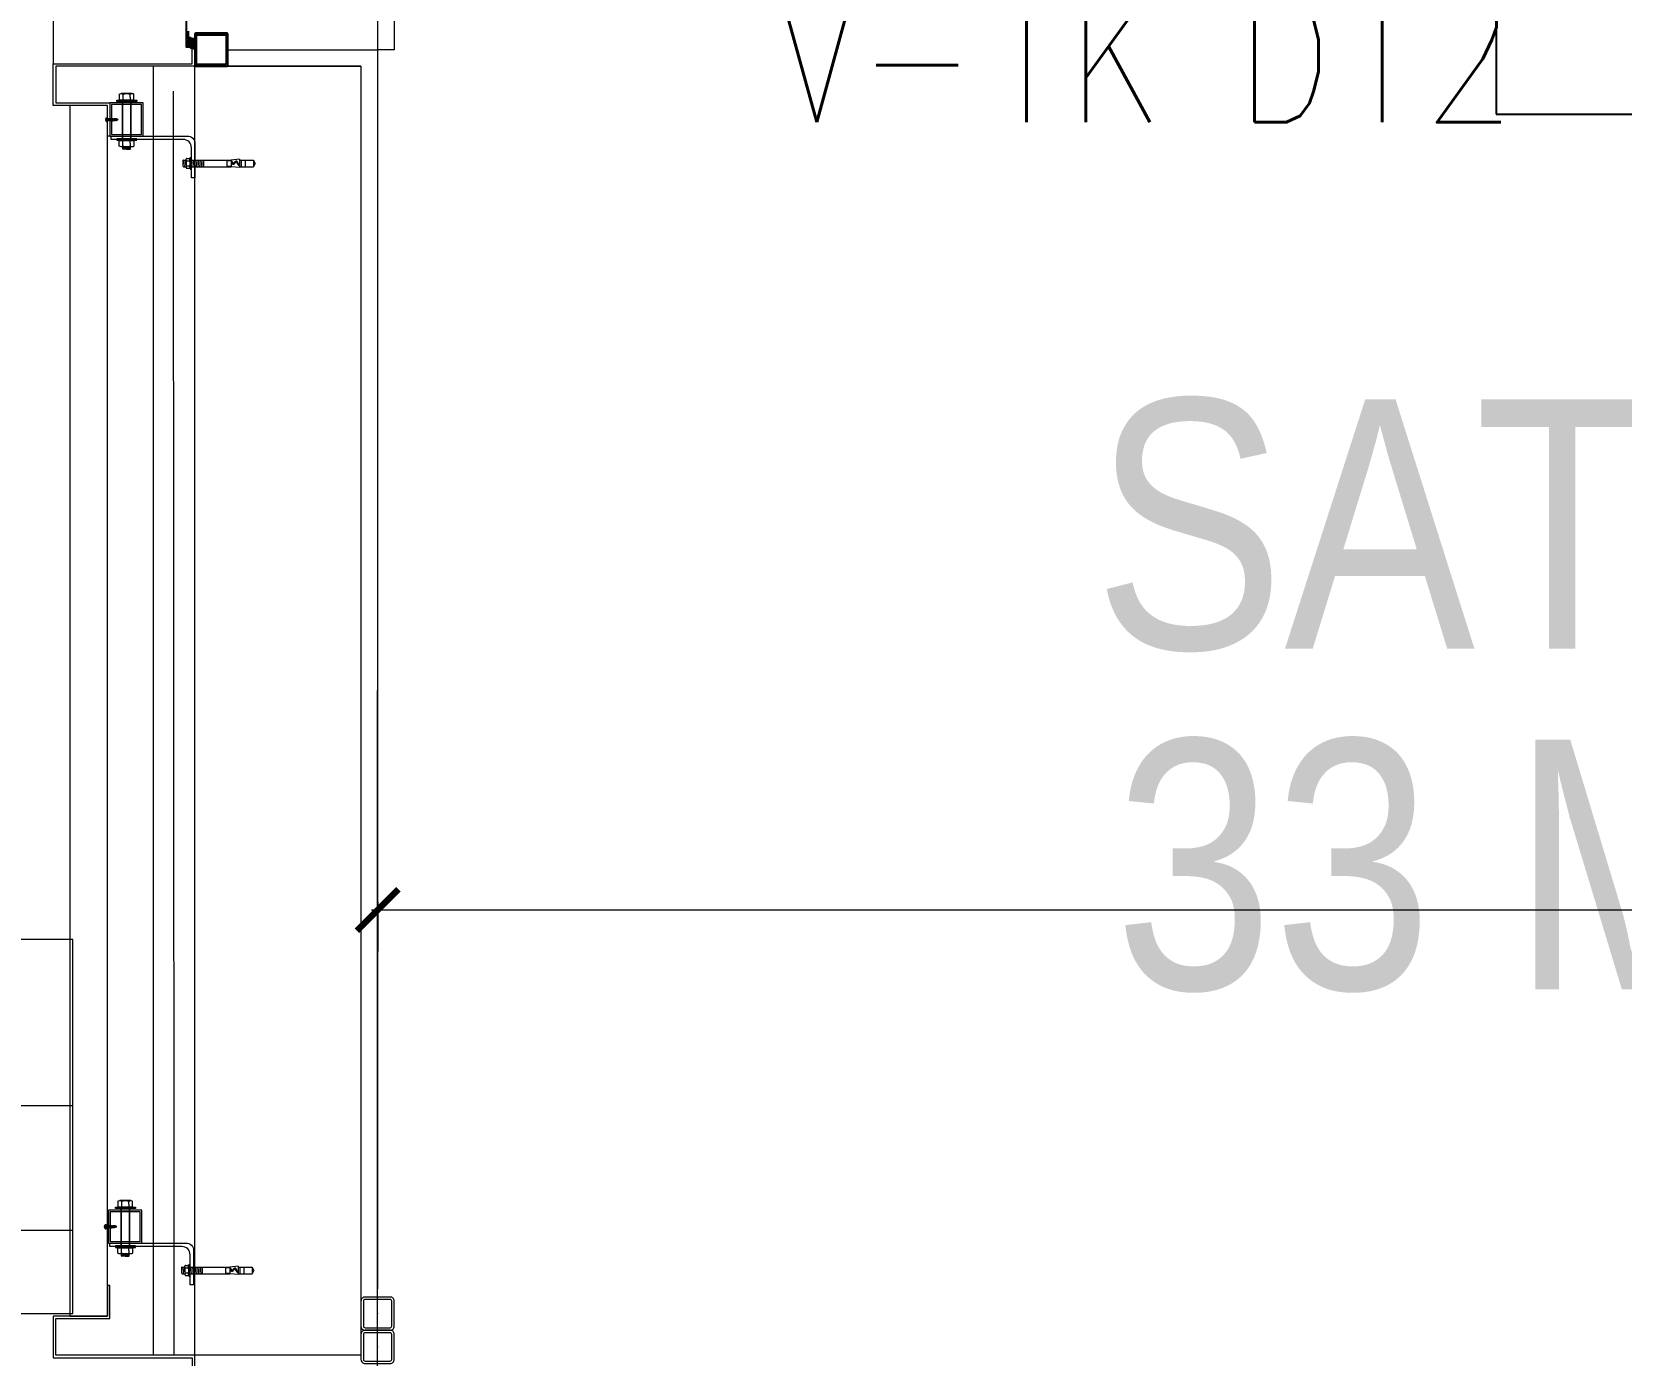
# Model space of a CAD drawing. Extents: x -1073 to 35213, y -1180 to 6950.
# Drawn here: x 16781.2 to 16972.4, y 1322.5 to 1481.6 of the extents above; entities that cross this region are included whole.
import ezdxf

# ---------------------------------------------------------------- set-up
doc = ezdxf.new("R2010")
doc.units = 0
doc.header["$LTSCALE"] = 25
doc.linetypes.add('HIDDEN', pattern=[0.375, 0.25, -0.125])
doc.layers.get('0').update_dxf_attribs({"color": 9, "lineweight": 9})
doc.layers.get('Defpoints').update_dxf_attribs({"color": 9, "lineweight": 9})
for name, color, linetype, lineweight in [('00', 9, 'Continuous', 9), ('05', 9, 'Continuous', 9), ('06B', 9, 'Continuous', 9), ('06D', 9, 'Continuous', 9), ('10', 9, 'Continuous', 9), ('10A', 9, 'Continuous', 9), ('14', 9, 'Continuous', 9), ('33', 9, 'BATTING', 9), ('E-YAZI', 7, 'Continuous', 30)]:
    doc.layers.add(name, color=color, linetype=linetype, lineweight=lineweight)
doc.styles.add('E-YAZI', font='txttw.shx')
doc.styles.add('MuuM_TEXT-STANDART', font='ARIALN.TTF')
doc.linetypes.add('BATTING', pattern='A,0.0001,-0.1,[134,ltypeshp.shx,S=0.1,R=0,X=-0.1,Y=0],-0.2,[134,ltypeshp.shx,S=0.1,R=180,X=0.1,Y=0],-0.1', length=0.4001)
doc.dimstyles.new('MuuM_DIM50', dxfattribs={"dimscale": 5, "dimtxt": 2, "dimasz": 1, "dimexe": 1, "dimexo": 1, "dimgap": 1, "dimtad": 1, "dimdec": 1, "dimrnd": 0.5, "dimdsep": 46, "dimtxsty": 'MuuM_TEXT-STANDART', "dimblk": 'ARCHTICK', "dimcen": 0, "dimdle": 0.15, "dimclrd": 256, "dimclre": 256, "dimclrt": 256, "dimadec": 0, "dimazin": 0, "dimtfac": 5, "dimtdec": 1, "dimtix": 1, "dimtmove": 2, "dimatfit": 3, "dimldrblk": 'DOT', "dimfxl": 3, "dimfxlon": 1, "dimtolj": 1, "dimlwd": -1, "dimlwe": -1, "dimarcsym": 0})

# ---------------------------------------------------------------- blocks, each defined once
blk = doc.blocks.new('Prf-40x40')
for points in [[(1.5, -2), (-1.5, -2, -0.414214), (-2, -1.5), (-2, 1.5, -0.414214), (-1.5, 2), (1.5, 2, -0.414214), (2, 1.5), (2, -1.5, -0.414214)], [(1.5, -1.7), (-1.5, -1.7, -0.414214), (-1.7, -1.5), (-1.7, 1.5, -0.414214), (-1.5, 1.7), (1.5, 1.7, -0.414214), (1.7, 1.5), (1.7, -1.5, -0.414214)]]:
    blk.add_lwpolyline(points, format="xyb", close=True)
blk.add_point((0, 0))
blk = doc.blocks.new('ciftkanatdograma_pr2')
at = {"layer": '06D'}
for points in [[(-0.3, 17), (-149.7, 17)], [(-2, -22), (-2, -24), (-148, -24), (-148, -22)]]:
    blk.add_lwpolyline(points, dxfattribs=at)
at = {"layer": '10', "lineweight": 25, "ltscale": 0.5}
for points in [[(-150, -3.8, 0.414214), (-149.8, -4), (-146.2, -4, 0.414214), (-146, -3.8), (-146, -0.2, 0.414214), (-146.2, 0), (-149.8, 0, 0.414214), (-150, -0.2)], [(-147.28, 0.61, 0.359904), (-147.3, 0.58), (-147.3, 0.4, 0.414214), (-147.27, 0.37), (-147.07, 0.37, 0.414214), (-147.04, 0.4), (-147.04, 0.58, 0.359904), (-147.07, 0.61, 0.094739)]]:
    blk.add_lwpolyline(points, format="xyb", close=True, dxfattribs=at)
for points in [[(-147.79, 0.49, -0.220745), (-148.1, -0.11, 0.651907), (-148.04, -0.18, 0.176952), (-147.75, 0.14, -0.281357), (-147.61, 0.23), (-147.53, 0.23), (-147.51, 0.23), (-147.51, 0.23), (-147.5, 0.22), (-147.49, 0.22), (-147.48, 0.22), (-147.48, 0.21), (-147.47, 0.21), (-147.47, 0.2), (-147.47, 0.19), (-147.46, 0.18), (-147.46, 0.1), (-147.46, 0.1), (-147.46, 0.09), (-147.46, 0.09), (-147.46, 0.09), (-147.46, 0.09), (-147.45, 0.08), (-147.45, 0.08), (-147.45, 0.08), (-147.44, 0.08), (-147.36, 0.08), (-147.36, 0.08), (-147.36, 0.08), (-147.35, 0.08), (-147.35, 0.08), (-147.35, 0.09), (-147.35, 0.09), (-147.35, 0.09), (-147.34, 0.09), (-147.34, 0.1), (-147.34, 0.18), (-147.34, 0.18), (-147.34, 0.19), (-147.34, 0.2), (-147.33, 0.21), (-147.33, 0.21), (-147.32, 0.22), (-147.32, 0.22), (-147.31, 0.22), (-147.29, 0.23), (-147.29, 0.23), (-147.28, 0.22), (-147.27, 0.22), (-147.26, 0.22), (-147.26, 0.21), (-147.25, 0.21), (-147.25, 0.2), (-147.25, 0.19), (-147.24, 0.18), (-147.24, 0.1), (-147.24, 0.1), (-147.24, 0.09), (-147.24, 0.09), (-147.24, 0.09), (-147.24, 0.09), (-147.23, 0.08), (-147.23, 0.08), (-147.23, 0.08), (-147.22, 0.08), (-147.14, 0.08), (-147.14, 0.08), (-147.14, 0.08), (-147.13, 0.08), (-147.13, 0.08), (-147.13, 0.09), (-147.13, 0.09), (-147.13, 0.09), (-147.12, 0.09), (-147.12, 0.1), (-147.12, 0.18), (-147.12, 0.18), (-147.12, 0.19), (-147.12, 0.2), (-147.11, 0.21), (-147.11, 0.21), (-147.1, 0.22), (-147.1, 0.22), (-147.09, 0.22), (-147.07, 0.23), (-147.07, 0.23), (-147.06, 0.22), (-147.05, 0.22), (-147.04, 0.22), (-147.04, 0.21), (-147.03, 0.21), (-147.03, 0.2), (-147.03, 0.19), (-147.02, 0.18), (-147.02, 0.1), (-147.02, 0.1), (-147.02, 0.09), (-147.02, 0.09), (-147.02, 0.09), (-147.02, 0.09), (-147.01, 0.08), (-147.01, 0.08), (-147.01, 0.08), (-147, 0.08), (-146.92, 0.08), (-146.92, 0.08), (-146.92, 0.08), (-146.91, 0.08), (-146.91, 0.08), (-146.91, 0.09), (-146.91, 0.09), (-146.91, 0.09), (-146.9, 0.09), (-146.9, 0.1), (-146.9, 0.18), (-146.9, 0.18), (-146.9, 0.19), (-146.9, 0.2), (-146.89, 0.21), (-146.89, 0.21), (-146.88, 0.22), (-146.88, 0.22), (-146.87, 0.22), (-146.85, 0.23), (-146.85, 0.23), (-146.84, 0.22), (-146.83, 0.22), (-146.82, 0.22), (-146.82, 0.21), (-146.81, 0.21), (-146.81, 0.2), (-146.81, 0.19), (-146.8, 0.18), (-146.8, 0.1), (-146.8, 0.1), (-146.8, 0.09), (-146.8, 0.09), (-146.8, 0.09), (-146.8, 0.09), (-146.79, 0.08), (-146.79, 0.08), (-146.79, 0.08), (-146.78, 0.08), (-146.7, 0.08), (-146.7, 0.08), (-146.7, 0.08), (-146.69, 0.08), (-146.69, 0.08), (-146.69, 0.09), (-146.69, 0.09), (-146.69, 0.09), (-146.68, 0.09), (-146.68, 0.1), (-146.68, 0.44, 0.414214), (-146.71, 0.47), (-146.94, 0.47, -0.414214), (-146.97, 0.5), (-146.97, 0.56, -0.291535), (-146.96, 0.58), (-146.91, 0.6, 0.613042), (-146.91, 0.66), (-147.03, 0.73, 0.127095), (-147.09, 0.74), (-147.29, 0.74, 0.127095), (-147.36, 0.73), (-147.47, 0.67, 0.585233), (-147.47, 0.6), (-147.42, 0.58, -0.167811), (-147.41, 0.56), (-147.41, 0.5, -0.414214), (-147.44, 0.47), (-147.74, 0.47), (-147.74, 0.53, 0.394677), (-147.79, 0.49)], [(-145.77, 0.79), (-146.1, 0.79), (-146.1, 0.78), (-146.25, 0.78), (-146.25, 0.79), (-146.52, 0.79), (-146.52, 0.78), (-146.65, 0.78), (-146.65, 0.61, 0.414214), (-146.62, 0.58), (-146.52, 0.58), (-146.52, 0.53, -0.414214), (-146.57, 0.48), (-146.88, 0.48, -0.414214), (-146.95, 0.55), (-146.95, 0.57, -0.414214), (-146.94, 0.58), (-146.84, 0.58, 0.414214), (-146.79, 0.63), (-146.79, 0.75, 0.414214), (-146.84, 0.8), (-147.51, 0.8, 0.414214), (-147.56, 0.75), (-147.56, 0.63, 0.414214), (-147.51, 0.58), (-147.41, 0.58, -0.414214), (-147.4, 0.57), (-147.4, 0.55, -0.414214), (-147.47, 0.48), (-147.69, 0.48, -0.414214), (-147.7, 0.49), (-147.7, 0.97, -0.414214), (-147.69, 0.98), (-139.71, 0.98, -0.414214)]]:
    blk.add_lwpolyline(points, format="xyb", dxfattribs=at)
blk.add_lwpolyline([(-149.8, -3.8), (-149.8, -0.2), (-146.2, -0.2), (-146.2, -3.8)], close=True, dxfattribs=at)
blk = doc.blocks.new('cxvxv')
for p, q in [((-21988.4, 8560.98, 0), (-21988.4, 8560.32, 0)), ((-21988.4, 8560.32, 0), (-21986.64, 8560.32, 0)), ((-21986.86, 8561.07, 0), (-21988.18, 8561.07, 0)), ((-21988.02, 8561.25, 0), (-21987.03, 8561.3, 0)), ((-21988.02, 8561.25, 0), (-21988, 8561.26, 0)), ((-21988, 8561.23, 0), (-21988.02, 8561.25, 0)), ((-21988.02, 8561.13, 0), (-21987.03, 8561.19, 0)), ((-21988.02, 8561.13, 0), (-21988, 8561.14, 0)), ((-21988, 8561.11, 0), (-21988.02, 8561.13, 0)), ((-21988.02, 8560.32, 0), (-21987.02, 8560.32, 0)), ((-21988.02, 8560.28, 0), (-21988.02, 8560.32, 0)), ((-21988.02, 8560.11, 0), (-21988.02, 8555.61, 0)), ((-21988, 8561.3, 0), (-21987.94, 8561.35, 0)), ((-21988, 8561.26, 0), (-21988, 8561.3, 0)), ((-21988, 8561.14, 0), (-21988, 8561.23, 0)), ((-21988, 8561.07, 0), (-21988, 8561.11, 0)), ((-21987.96, 8560.98, 0), (-21987.96, 8560.32, 0)), ((-21987.54, 8561.35, 0), (-21987.94, 8561.35, 0)), ((-21987.7, 8561.05, 0), (-21987.7, 8561.08, 0)), ((-21987.7, 8561.07, 0), (-21987.7, 8561.07, 0)), ((-21987.54, 8561.35, 0), (-21987.1, 8561.35, 0)), ((-21987.03, 8561.3, 0), (-21987.1, 8561.35, 0)), ((-21987.08, 8560.64, 0), (-21987.08, 8560.98, 0)), ((-21987.08, 8560.64, 0), (-21987.08, 8560.32, 0)), ((-21987.06, 8560.32, 0), (-21987.06, 8560.28, 0)), ((-21987.06, 8555.61, 0), (-21987.06, 8560.11, 0)), ((-21987.05, 8561.32, 0), (-21987.03, 8561.3, 0)), ((-21987.03, 8561.3, 0), (-21987.05, 8561.28, 0)), ((-21987.03, 8561.3, 0), (-21987.05, 8561.29, 0)), ((-21987.05, 8561.28, 0), (-21987.05, 8561.2, 0)), ((-21987.05, 8561.2, 0), (-21987.03, 8561.19, 0)), ((-21987.03, 8561.19, 0), (-21987.05, 8561.17, 0)), ((-21987.05, 8561.17, 0), (-21987.05, 8561.08, 0)), ((-21987.05, 8561.08, 0), (-21987.03, 8561.07, 0)), ((-21987.02, 8560.32, 0), (-21987.02, 8560.28, 0)), ((-21987.02, 8555.61, 0), (-21987.02, 8560.11, 0)), ((-21986.64, 8560.32, 0), (-21986.64, 8560.98, 0)), ((-21988.4, 8555.4, 0), (-21986.64, 8555.4, 0)), ((-21988.4, 8554.74, 0), (-21988.4, 8555.4, 0)), ((-21986.86, 8554.65, 0), (-21988.17, 8554.65, 0)), ((-21988.02, 8555.44, 0), (-21988.02, 8555.4, 0)), ((-21988.02, 8555.4, 0), (-21987.02, 8555.4, 0)), ((-21987.96, 8554.74, 0), (-21987.96, 8555.4, 0)), ((-21987.08, 8555.08, 0), (-21987.08, 8555.4, 0)), ((-21987.08, 8555.08, 0), (-21987.08, 8554.74, 0)), ((-21987.06, 8555.4, 0), (-21987.06, 8555.44, 0)), ((-21987.02, 8555.4, 0), (-21987.02, 8555.44, 0)), ((-21986.64, 8555.4, 0), (-21986.64, 8554.74, 0))]:
    blk.add_line(p, q)
at = {"elevation": 0}
for points in [[(-21986.3, 8560.11), (-21988.7, 8560.11), (-21988.7, 8560.28), (-21986.3, 8560.28)], [(-21986.3, 8555.61), (-21988.7, 8555.61), (-21988.7, 8555.44), (-21986.3, 8555.44)]]:
    blk.add_lwpolyline(points, close=True, dxfattribs=at)
for points in [[(-21987.98, 8560.28), (-21987.98, 8560.32)], [(-21987.98, 8560.11), (-21987.98, 8555.61)], [(-21987.98, 8555.44), (-21987.98, 8555.4)]]:
    blk.add_lwpolyline(points, dxfattribs=at)
for centre, radius, start, end in [((-21988.18, 8560.75, 0), 0.315, 45.8497, 134.1503), ((-21987.52, 8559.95, 0), 1.12, 66.8701, 113.1299), ((-21987.52, 8559.95, 0), 1.12, 66.8701, 113.1299), ((-21986.86, 8560.76, 0), 0.313, 45.449, 134.551), ((-21988.18, 8554.97, 0), 0.315, 225.8497, 314.1503), ((-21987.52, 8555.77, 0), 1.12, 246.8701, 293.1299), ((-21987.52, 8555.77, 0), 1.12, 246.8701, 293.1299), ((-21986.86, 8554.96, 0), 0.313, 225.449, 314.551)]:
    blk.add_arc(centre, radius, start, end)
blk = doc.blocks.new('VIDA')
for p, q in [((-18072, 6523.9), (-18071.9, 6524)), ((-18071.9, 6523.8), (-18072, 6523.9)), ((-18071.9, 6524), (-18070.1, 6524.7)), ((-18069.6, 6522.9), (-18071.9, 6523.8)), ((-18069.7, 6524.9), (-18070.6, 6523.2)), ((-18070.6, 6523.2), (-18070.1, 6524.7)), ((-18070.1, 6524.7), (-18069.9, 6525.1)), ((-18069.9, 6525.1), (-18070.1, 6524.1)), ((-18070.1, 6524.1), (-18070, 6524.3)), ((-18070, 6524.3), (-18069.8, 6525.1)), ((-18069.9, 6525.1), (-18069.8, 6525.1)), ((-18069.8, 6525.1), (-18069.7, 6524.9)), ((-18069.7, 6524.9), (-18069.3, 6525)), ((-18069.6, 6522.8), (-18069.1, 6525)), ((-18069.6, 6522.8), (-18069.6, 6522.9)), ((-18069.4, 6522.4), (-18069.6, 6522.8)), ((-18068.9, 6525.3), (-18069.4, 6522.4)), ((-18069.3, 6522.4), (-18069.4, 6522.4)), ((-18069.3, 6522.4), (-18068.9, 6525.3)), ((-18069.3, 6525), (-18069.1, 6525)), ((-18069.1, 6522.8), (-18069.3, 6522.4)), ((-18069.1, 6525), (-18068.9, 6525.3)), ((-18068.7, 6522.8), (-18069.1, 6522.8)), ((-18068.9, 6525.3), (-18068.9, 6525.3)), ((-18068.9, 6525.3), (-18068.7, 6525)), ((-18068.7, 6522.8), (-18068.2, 6525)), ((-18068.7, 6525), (-18068.2, 6525)), ((-18068.5, 6522.4), (-18068.7, 6522.8)), ((-18068, 6525.3), (-18068.5, 6522.4)), ((-18068.4, 6522.4), (-18068.5, 6522.4)), ((-18068.4, 6522.4), (-18067.9, 6525.3)), ((-18068.2, 6522.8), (-18068.4, 6522.4)), ((-18068.2, 6522.8), (-18068.4, 6522.4)), ((-18068.2, 6525), (-18068, 6525.3)), ((-18067.7, 6525), (-18068.2, 6522.8)), ((-18067.7, 6522.8), (-18068.2, 6522.8)), ((-18067.9, 6525.3), (-18068, 6525.3)), ((-18067.9, 6525.3), (-18067.7, 6525)), ((-18067.7, 6522.8), (-18067.2, 6525)), ((-18067.7, 6525), (-18067.2, 6525)), ((-18067.5, 6522.4), (-18067.7, 6522.8)), ((-18067, 6525.3), (-18067.5, 6522.4)), ((-18067.4, 6522.4), (-18067.5, 6522.4)), ((-18067.4, 6522.4), (-18066.9, 6525.3)), ((-18067.2, 6522.8), (-18067.4, 6522.4)), ((-18067.2, 6522.8), (-18067.4, 6522.4)), ((-18067.2, 6525), (-18067, 6525.3)), ((-18066.7, 6525), (-18067.2, 6522.8)), ((-18066.7, 6522.8), (-18067.2, 6522.8)), ((-18066.9, 6525.3), (-18067, 6525.3)), ((-18066.9, 6525.3), (-18066.7, 6525)), ((-18066.3, 6525), (-18066.7, 6525)), ((-18066.7, 6522.8), (-18066.3, 6525)), ((-18066.5, 6522.4), (-18066.7, 6522.8)), ((-18066.1, 6525.3), (-18066.5, 6522.4)), ((-18066.5, 6522.4), (-18066, 6525.3)), ((-18066.3, 6522.8), (-18066.5, 6522.4)), ((-18066.3, 6522.8), (-18066.5, 6522.4)), ((-18066.5, 6522.4), (-18066.5, 6522.4)), ((-18066.3, 6525), (-18066.1, 6525.3)), ((-18065.8, 6525), (-18066.3, 6522.8)), ((-18066.3, 6522.8), (-18065.8, 6522.8)), ((-18066, 6525.3), (-18066.1, 6525.3)), ((-18066, 6525.3), (-18065.8, 6525)), ((-18065.8, 6522.8), (-18065.3, 6525)), ((-18065.8, 6525), (-18065.3, 6525)), ((-18065.6, 6522.4), (-18065.8, 6522.8)), ((-18065.1, 6525.3), (-18065.6, 6522.4)), ((-18065.5, 6522.4), (-18065.6, 6522.4)), ((-18065.5, 6522.4), (-18065, 6525.3)), ((-18065.3, 6522.8), (-18065.5, 6522.4)), ((-18065.3, 6522.8), (-18065.5, 6522.4)), ((-18065.3, 6525), (-18065.1, 6525.3)), ((-18064.8, 6525), (-18065.3, 6522.8)), ((-18064.8, 6522.8), (-18065.3, 6522.8)), ((-18065.1, 6525.3), (-18065, 6525.3)), ((-18065, 6525.3), (-18064.8, 6525)), ((-18064.8, 6525), (-18064.3, 6525)), ((-18064.8, 6522.8), (-18064.3, 6525)), ((-18064.6, 6522.4), (-18064.8, 6522.8)), ((-18064.1, 6525.3), (-18064.6, 6522.4)), ((-18064.5, 6522.4), (-18064.6, 6522.4)), ((-18064.5, 6522.4), (-18064, 6525.3)), ((-18064.3, 6522.8), (-18064.5, 6522.4)), ((-18064.3, 6522.8), (-18064.5, 6522.4)), ((-18064.3, 6525), (-18064.1, 6525.3)), ((-18063.8, 6525), (-18064.3, 6522.8)), ((-18063.8, 6522.8), (-18064.3, 6522.8)), ((-18064, 6525.3), (-18064.1, 6525.3)), ((-18064, 6525.3), (-18063.8, 6525)), ((-18063.8, 6522.8), (-18062, 6525)), ((-18062, 6525), (-18063.8, 6525)), ((-18063.6, 6522.4), (-18063.8, 6522.8)), ((-18063.6, 6522.4), (-18061.7, 6525.3)), ((-18061.8, 6525.3), (-18063.6, 6522.4)), ((-18062, 6522.8), (-18063.6, 6522.4)), ((-18062, 6522.8), (-18063.6, 6522.4)), ((-18063.6, 6522.4), (-18063.6, 6522.4)), ((-18061.5, 6525), (-18063.4, 6522.8)), ((-18063.4, 6522.8), (-18061.5, 6522.8)), ((-18061.7, 6525.3), (-18063.2, 6525.3)), ((-18062.7, 6522.4), (-18061.5, 6522.8)), ((-18062.6, 6522.4), (-18062.1, 6525.3)), ((-18062.4, 6522.8), (-18062.6, 6522.4)), ((-18062.4, 6522.8), (-18062.6, 6522.4)), ((-18062.6, 6522.4), (-18061.3, 6522.4)), ((-18062.4, 6525), (-18062.2, 6525.3)), ((-18061.5, 6525), (-18062.4, 6525)), ((-18061.5, 6522.8), (-18062.4, 6525)), ((-18061.9, 6525), (-18062.4, 6522.8)), ((-18061.9, 6522.8), (-18062.4, 6522.8)), ((-18062.2, 6525.3), (-18062.1, 6525.3)), ((-18062.2, 6525.3), (-18061.3, 6522.4)), ((-18062.1, 6525.3), (-18061.9, 6525)), ((-18062, 6525), (-18061.8, 6525.3)), ((-18061.9, 6525), (-18061.4, 6525)), ((-18061.9, 6522.8), (-18061.4, 6525)), ((-18061.7, 6522.4), (-18061.9, 6522.8)), ((-18061.2, 6525.3), (-18061.7, 6522.4)), ((-18061.7, 6525.3), (-18061.5, 6525)), ((-18061.6, 6522.4), (-18061.7, 6522.4)), ((-18061.6, 6522.4), (-18061.2, 6525.3)), ((-18061.4, 6522.8), (-18061.6, 6522.4)), ((-18061.4, 6522.8), (-18061.6, 6522.4)), ((-18061.4, 6525), (-18061.2, 6525.3)), ((-18061, 6525), (-18061.4, 6522.8)), ((-18060.9, 6522.8), (-18061.4, 6522.8)), ((-18061.2, 6525.3), (-18061, 6525)), ((-18061.2, 6525.3), (-18061.2, 6525.3)), ((-18061, 6525), (-18060.5, 6525)), ((-18060.9, 6522.8), (-18060.5, 6525)), ((-18060.7, 6522.4), (-18060.9, 6522.8)), ((-18060.7, 6522.4), (-18060.2, 6525.3)), ((-18060.3, 6525.3), (-18060.7, 6522.4)), ((-18060.5, 6522.8), (-18060.7, 6522.4)), ((-18060.5, 6522.8), (-18060.7, 6522.4)), ((-18060.7, 6522.4), (-18060.7, 6522.4)), ((-18060.5, 6525), (-18060.3, 6525.3)), ((-18060, 6525), (-18060.5, 6522.8)), ((-18060.5, 6522.8), (-18060, 6522.8)), ((-18060.3, 6525.3), (-18060.2, 6525.3)), ((-18060.2, 6525.3), (-18060, 6525)), ((-18060, 6525), (-18059.5, 6525)), ((-18060, 6522.8), (-18059.5, 6525)), ((-18059.8, 6522.4), (-18060, 6522.8)), ((-18059.3, 6525.3), (-18059.8, 6522.4)), ((-18059.7, 6522.4), (-18059.8, 6522.4)), ((-18059.7, 6522.4), (-18059.2, 6525.3)), ((-18059.5, 6522.8), (-18059.7, 6522.4)), ((-18059.5, 6522.8), (-18059.7, 6522.4)), ((-18059.5, 6525), (-18059.3, 6525.3)), ((-18059.2, 6524), (-18059.5, 6522.8)), ((-18059.5, 6522.8), (-18059.2, 6522.8)), ((-18059.3, 6525.3), (-18059.2, 6525.3)), ((-18058.1, 6526.6), (-18059.2, 6526.6)), ((-18059.2, 6521.2), (-18059.2, 6526.6)), ((-18058.1, 6521.2), (-18059.2, 6521.2))]:
    blk.add_line(p, q)
for points in [[(-18068.7, 6525), (-18069.1, 6522.8)], [(-18057.2, 6524.3), (-18057.5, 6524), (-18057.5, 6523.8), (-18057.2, 6523.5)]]:
    blk.add_lwpolyline(points)
for centre, start, end in [((-18062.4, 6523.6), 7.5095, 35.2427), ((-18062.4, 6524.2), 324.7573, 352.4905)]:
    blk.add_arc(centre, 5.21, start, end)
blk = doc.blocks.new('çelik dübel')
at = {"ltscale": 7}
for p, q in [((-87.2, -2), (-85, 2)), ((-85, -6), (-85, 2)), ((-68, 2), (-85, 2)), ((-75, -6), (-75, 2)), ((-70, -6), (-70, 2)), ((-68, 3), (-58, 2)), ((-68, -7), (-68, 3)), ((-58, -6), (-58, 2)), ((-8.5, 2), (-58, 2)), ((-53, 1.5), (-58, 1.5)), ((-53, -6), (-53, 2)), ((-25, -6), (-25, 2)), ((-25, -6), (-23.9, 2)), ((-23, -6), (-21.9, 2)), ((-21, -6), (-19.9, 2)), ((-19, -6), (-17.9, 2)), ((-17, -6), (-15.9, 2)), ((-85, -6), (-87.2, -2)), ((-68, -6), (-85, -6)), ((-68, -7), (-58, -6)), ((-53, -5.5), (-58, -5.5)), ((-8.5, -6), (-58, -6))]:
    blk.add_line(p, q, dxfattribs=at)
for p, q in [((-15, -6), (-13.9, 2)), ((-13, -6), (-11.9, 2)), ((-11, -6), (-10, 1.1)), ((-10, -9), (-10, 5)), ((-9, 5), (-10, 5)), ((-10, 3), (-10, 5)), ((-9, -9), (-9, 5)), ((-8.5, 2), (-8.5, 3)), ((-8.5, -4), (-8.5, 0)), ((-5, 4), (-7.5, 4)), ((-5, 1), (-7.5, 1)), ((-4, 2), (-4, 3)), ((-1, 2), (-4, 2)), ((-4, -4), (-4, 0)), ((-3, -6), (-1.9, 2)), ((-1, -6), (0, 1.1)), ((0, -5), (0, 1)), ((-10, -7), (-10, -9.1)), ((-9, -9), (-10, -9)), ((-8.5, -6), (-8.5, -7)), ((-5, -5), (-7.5, -5)), ((-5, -8), (-7.5, -8)), ((-4, -6), (-4, -7)), ((-1, -6), (-4, -6))]:
    blk.add_line(p, q)
for points in [[(-68, 0.6), (-67.4, 0.4), (-67, 0.1), (-66.6, -0.3), (-66.2, -0.8), (-65.9, -1.3), (-65.7, -1.9), (-65.4, -2.3), (-65.2, -2.8), (-65, -3.1), (-64.8, -3.3), (-64.6, -3.5), (-64.4, -3.6), (-64.2, -3.5), (-63.9, -3.5), (-63.7, -3.3), (-63.5, -3.1), (-63.2, -2.9), (-62.9, -2.6), (-62.7, -2.3), (-62.4, -2), (-62.1, -1.7), (-61.9, -1.4), (-61.6, -1.1), (-61.4, -0.9), (-61.2, -0.7), (-61, -0.6), (-60.8, -0.5), (-60.6, -0.5), (-60.4, -0.5), (-60.3, -0.7), (-60.1, -0.9), (-59.9, -1.1), (-59.8, -1.5), (-59.6, -1.9), (-59.4, -2.3), (-59.2, -2.7), (-58.9, -3), (-58.7, -3.3), (-58.4, -3.5), (-58, -3.5)], [(-68, -0.5), (-68, -0.5), (-67.9, -0.5), (-67.9, -0.5), (-67.8, -0.5), (-67.8, -0.6), (-67.7, -0.6), (-67.7, -0.6), (-67.6, -0.7), (-67.6, -0.7), (-67.6, -0.8), (-67.5, -0.8), (-67.5, -0.8), (-67.5, -0.9), (-67.4, -0.9), (-67.4, -0.9), (-67.3, -1), (-67.3, -1), (-67.3, -1.1), (-67.2, -1.1), (-67.2, -1.2), (-67.2, -1.2), (-67.1, -1.3), (-67.1, -1.3), (-67.1, -1.4), (-67, -1.4), (-67, -1.5), (-67, -1.5), (-66.9, -1.6), (-66.9, -1.6), (-66.9, -1.7), (-66.9, -1.7), (-66.8, -1.8), (-66.8, -1.9), (-66.8, -1.9), (-66.7, -2), (-66.7, -2), (-66.7, -2.1), (-66.6, -2.2), (-66.6, -2.2), (-66.6, -2.3), (-66.6, -2.3), (-66.5, -2.4), (-66.5, -2.5), (-66.5, -2.5), (-66.4, -2.6), (-66.4, -2.7), (-66.4, -2.7), (-66.3, -2.8), (-66.3, -2.8), (-66.3, -2.9), (-66.3, -3), (-66.2, -3), (-66.2, -3.1), (-66.2, -3.1), (-66.1, -3.2), (-66.1, -3.2), (-66.1, -3.3), (-66, -3.4), (-66, -3.4), (-66, -3.5), (-65.9, -3.5), (-65.9, -3.6), (-65.9, -3.6), (-65.8, -3.7), (-65.8, -3.7), (-65.7, -3.8), (-65.7, -3.8), (-65.7, -3.9), (-65.6, -3.9), (-65.6, -4), (-65.5, -4), (-65.5, -4.1), (-65.4, -4.1), (-65.4, -4.1), (-65.3, -4.2), (-65.3, -4.2), (-65.2, -4.3), (-65.2, -4.3), (-65.1, -4.3), (-65, -4.4), (-65, -4.4), (-64.9, -4.4), (-64.9, -4.4), (-64.8, -4.5), (-64.7, -4.5), (-64.7, -4.5), (-64.6, -4.5), (-64.5, -4.5), (-64.5, -4.5), (-64.4, -4.5), (-64.3, -4.5), (-64.3, -4.5), (-64.2, -4.5), (-64.1, -4.5), (-64.1, -4.5), (-64, -4.5), (-64, -4.5), (-63.9, -4.5), (-63.8, -4.5), (-63.8, -4.5), (-63.7, -4.4), (-63.7, -4.4), (-63.6, -4.4), (-63.6, -4.4), (-63.5, -4.4), (-63.4, -4.3), (-63.4, -4.3), (-63.3, -4.3), (-63.3, -4.3), (-63.3, -4.2), (-63.2, -4.2), (-63.2, -4.2), (-63.1, -4.1), (-63.1, -4.1), (-63, -4.1), (-63, -4), (-62.9, -4), (-62.9, -4), (-62.9, -3.9), (-62.8, -3.9), (-62.8, -3.9), (-62.7, -3.8), (-62.7, -3.8), (-62.7, -3.8), (-62.6, -3.7), (-62.6, -3.7), (-62.5, -3.6), (-62.5, -3.6), (-62.5, -3.6), (-62.4, -3.5), (-62.4, -3.5), (-62.4, -3.5), (-62.3, -3.4), (-62.3, -3.4), (-62.2, -3.3), (-62.2, -3.3), (-62.2, -3.3), (-62.1, -3.2), (-62.1, -3.2), (-62.1, -3.1), (-62, -3.1), (-62, -3.1), (-62, -3), (-61.9, -3), (-61.9, -2.9), (-61.9, -2.9), (-61.8, -2.9), (-61.8, -2.8), (-61.7, -2.8), (-61.7, -2.7), (-61.7, -2.7), (-61.6, -2.6), (-61.6, -2.6), (-61.6, -2.6), (-61.5, -2.5), (-61.5, -2.5), (-61.5, -2.5), (-61.4, -2.4), (-61.4, -2.4), (-61.4, -2.3), (-61.3, -2.3), (-61.3, -2.3), (-61.3, -2.2), (-61.3, -2.2), (-61.2, -2.2), (-61.2, -2.1), (-61.2, -2.1), (-61.1, -2), (-61.1, -2), (-61.1, -2), (-61, -1.9), (-61, -1.9), (-61, -1.9), (-61, -1.9), (-60.9, -1.8), (-60.9, -1.8), (-60.9, -1.8), (-60.9, -1.8), (-60.9, -1.8), (-60.9, -1.7), (-60.8, -1.7), (-60.8, -1.7), (-60.8, -1.7), (-60.8, -1.7), (-60.8, -1.7), (-60.8, -1.8), (-60.7, -1.8), (-60.7, -1.8), (-60.7, -1.8), (-60.7, -1.9), (-60.7, -1.9), (-60.7, -1.9), (-60.6, -2), (-60.6, -2), (-60.6, -2.1), (-60.6, -2.1), (-60.6, -2.1), (-60.5, -2.2), (-60.5, -2.2), (-60.5, -2.3), (-60.5, -2.3), (-60.4, -2.4), (-60.4, -2.5), (-60.4, -2.5), (-60.4, -2.6), (-60.3, -2.6), (-60.3, -2.7), (-60.3, -2.7), (-60.3, -2.8), (-60.2, -2.8), (-60.2, -2.9), (-60.2, -3), (-60.1, -3), (-60.1, -3.1), (-60.1, -3.1), (-60, -3.2), (-60, -3.2), (-59.9, -3.3), (-59.9, -3.4), (-59.9, -3.4), (-59.8, -3.5), (-59.8, -3.5), (-59.7, -3.6), (-59.7, -3.6), (-59.6, -3.7), (-59.6, -3.8), (-59.5, -3.8), (-59.5, -3.9), (-59.4, -3.9), (-59.3, -4), (-59.3, -4), (-59.2, -4.1), (-59.1, -4.2), (-59, -4.2), (-58.9, -4.3), (-58.8, -4.3), (-58.6, -4.4), (-58.4, -4.4), (-58.2, -4.5), (-58, -4.5)]]:
    blk.add_lwpolyline(points)
for centre, start, end in [((-7.5, 3), 90, 180), ((-7.5, 2), 180, 270), ((-7.5, 0), 90, 180), ((-5, 3), 0, 90), ((-5, 2), 270, 0), ((-5, 0), 0, 90), ((-1, 1), 0, 90), ((-7.5, -4), 180, 270), ((-7.5, -6), 90, 180), ((-7.5, -7), 180, 270), ((-5, -4), 270, 0), ((-5, -6), 0, 90), ((-5, -7), 270, 0), ((-1, -5), 270, 0)]:
    blk.add_arc(centre, 1, start, end)
blk = doc.blocks.new('kjdol')
at = {"ltscale": 10, "elevation": -278.89}
blk.add_lwpolyline([(77394.12, 60089.89), (77403.28, 60089.89, 0.460237), (77404.18, 60090.79), (77404.18, 60094.89), (77403.78, 60094.89), (77403.78, 60091.29, -0.414214), (77402.78, 60090.29), (77394.12, 60090.29)], format="xyb", close=True, dxfattribs=at)
at = {"elevation": -249.79}
for points in [[(77397.97, 60089.9), (77397.97, 60085.9), (77393.97, 60085.9), (77393.97, 60089.9)], [(77397.77, 60089.7), (77397.77, 60086.1), (77394.17, 60086.1), (77394.17, 60089.7)]]:
    blk.add_lwpolyline(points, close=True, dxfattribs=at)
at = {"extrusion": (0, 0, -1), "xscale": 0.1000000000058208, "yscale": 0.1000000000058208, "zscale": -0.0999999999999091}
blk.add_blockref('çelik dübel', (-77402.74, 60093.36, 459.25), dxfattribs=at)
blk.add_blockref('cxvxv', (99383.5, 51530.11, -249.79))
at = {"xscale": 0.1000000000058208, "yscale": 0.1000000000058208, "zscale": 0.1000000000058208, "rotation": 180}
blk.add_blockref('VIDA', (75587.75, 60740.29, -249.79), dxfattribs=at)
blk = doc.blocks.new('krt-harpusta1')
blk.add_lwpolyline([(16786.22, 292.5), (16786.22, 337.5), (14425.84, 337.5), (14425.84, 1327.5), (16786.19, 1327.5), (16786.19, 1372.5), (14380.84, 1372.5), (14380.84, 292.5), (16786.22, 292.5)])
at = {"layer": '06D', "linetype": 'HIDDEN'}
for points in [[(16786.19, 1352.5), (14400.84, 1352.5), (14400.84, 312.5), (16786.22, 312.5), (16786.22, 312.5)], [(16786.19, 1337.5), (14415.84, 1337.5), (14415.84, 327.5), (16786.22, 327.5)]]:
    blk.add_lwpolyline(points, dxfattribs=at)
blk = doc.blocks.new('p-masa-dir')
at = {"lineweight": -3, "ltscale": 0.5}
blk.add_lwpolyline([(0, 0), (0, -80), (220, -80), (220, 0)], close=True, dxfattribs=at)
blk = doc.blocks.new('_ArchTick')
at = {"color": 0, "linetype": 'ByBlock', "const_width": 0.15}
blk.add_lwpolyline([(-0.5, -0.5), (0.5, 0.5)], dxfattribs=at)
blk = doc.blocks.new('*D810')
at = {"transparency": 16777216}
for p, q in [((16822.85, 1377.04), (16822.85, 1371.04)), ((17296.85, 1377.04), (17296.85, 1371.04)), ((16822.1, 1376.04), (17297.6, 1376.04))]:
    blk.add_line(p, q, dxfattribs=at)
at = {"layer": 'Defpoints', "color": 0, "transparency": 16777216}
for p in [(16822.85, 1479.5), (17296.85, 1479.48), (17296.85, 1376.04)]:
    blk.add_point(p, dxfattribs=at)
at = {"transparency": 16777216, "xscale": 5, "yscale": 5, "zscale": 5, "rotation": 180}
blk.add_blockref('_ArchTick', (16822.85, 1376.04), dxfattribs=at)
at = {"transparency": 16777216, "xscale": 5, "yscale": 5, "zscale": 5}
blk.add_blockref('_ArchTick', (17296.85, 1376.04), dxfattribs=at)
at = {"transparency": 16777216, "insert": (17059.85, 1386.04), "char_height": 10, "attachment_point": 5, "style": 'MuuM_TEXT-STANDART'}
blk.add_mtext('\\A1;474', dxfattribs=at)
blk = doc.blocks.new('_Dot')
at = {"color": 0, "linetype": 'ByBlock', "lineweight": -2}
blk.add_line((-0.5, 0), (-1, 0), dxfattribs=at)
at = {"color": 0, "linetype": 'ByBlock', "const_width": 0.5}
blk.add_lwpolyline([(-0.25, 0, 1), (0.25, 0, 1)], format="xyb", close=True, dxfattribs=at)

msp = doc.modelspace()

# ---------------------------------------------------------------- linework, layer by layer
msp.add_lwpolyline([(16822.84, 1710.5), (17296.86, 1710.48), (17296.84, 1020.5), (16882.84, 1020.5), (16882.84, 1092.5), (16822.84, 1094.5), (16822.86, 1710.5)])
at = {"layer": '00'}
for points in [[(16820.84, 1477.5), (16800.84, 1477.5)], [(16820.84, 1322.5), (16800.84, 1322.5), (16800.84, 1477.5), (16820.84, 1477.5), (16820.84, 1322.5)]]:
    msp.add_lwpolyline(points, dxfattribs=at)
at = {"layer": '06D'}
msp.add_lwpolyline([(16795.84, 1477.5), (16795.84, 1322.5)], dxfattribs=at)
at = {"layer": '10A'}
for points in [[(16790.64, 1469.1), (16790.34, 1469.1), (16790.34, 1472.8), (16783.84, 1472.8), (16783.84, 1477.8), (16800.54, 1477.8), (16800.54, 1480.34), (16800.84, 1480.34), (16800.84, 1477.5), (16784.14, 1477.5), (16784.14, 1473.1), (16790.64, 1473.1), (16790.64, 1469.1)], [(16785.84, 1472.8), (16785.84, 1327.2), (16790.34, 1327.2), (16790.34, 1472.8), (16785.84, 1472.8)], [(16790.64, 1330.9), (16790.34, 1330.9), (16790.34, 1327.2), (16783.84, 1327.2), (16783.84, 1322.2), (16800.54, 1322.2), (16800.54, 1319.66), (16800.84, 1319.66), (16800.84, 1322.5), (16784.14, 1322.5), (16784.14, 1326.9), (16790.64, 1326.9), (16790.64, 1330.9)]]:
    msp.add_lwpolyline(points, dxfattribs=at)
at = {"layer": '14'}
for points in [[(16800.83, 1479.5), (16800.84, 1479.5)], [(16804.84, 1479.5), (16822.84, 1479.5), (16822.84, 1330.5)]]:
    msp.add_lwpolyline(points, dxfattribs=at)
at = {"layer": '33', "ltscale": 0.2}
msp.add_lwpolyline([(16798.26, 1474.5), (16798.34, 1335), (16798.34, 1322.5)], dxfattribs=at)

# ---------------------------------------------------------------- block references
at = {"layer": '05', "lineweight": -3, "rotation": 89.99999999999997}
msp.add_blockref('p-masa-dir', (16957.37, 1471.75), dxfattribs=at)
at = {"layer": '06B'}
msp.add_blockref('krt-harpusta1', (0, 0), dxfattribs=at)
at = {"layer": '10', "linetype": 'HIDDEN', "rotation": 90}
msp.add_blockref('ciftkanatdograma_pr2', (16800.84, 1627.5), dxfattribs=at)
at = {"layer": '10', "xscale": -1, "rotation": 180}
for p in [(-60603.33, 61558.99, 249.79), (-60603.49, 61425.86, 278.89)]:
    msp.add_blockref('kjdol', p, dxfattribs=at)
at = {"layer": '10', "xscale": -1}
for p in [(16822.84, 1327.5), (16822.84, 1323.5)]:
    msp.add_blockref('Prf-40x40', p, dxfattribs=at)

# ---------------------------------------------------------------- texts
at = {"style": 'MuuM_TEXT-STANDART'}
for s, p in [('SATIŞ  MD.ODASI', (16908.98, 1407.45)), ('33 M2', (16911.46, 1366.51))]:
    msp.add_text(s, height=30, dxfattribs=at).set_placement(p)
at = {"layer": 'E-YAZI', "color": 6, "style": 'E-YAZI', "width": 0.8}
msp.add_text('V-1K D12', height=16, dxfattribs=at).set_placement((16870.71, 1470.78))

# ---------------------------------------------------------------- dimensions: what is measured, and where the dimension line sits
dim = msp.add_linear_dim(base=(17296.85, 1376.04), p1=(16822.85, 1479.5), p2=(17296.85, 1479.48), dimstyle='MuuM_DIM50', override={"dimfxl": 0.2})
dim.commit()
dim.dimension.update_dxf_attribs({"geometry": '*D810', "text_midpoint": (17059.85, 1386.04)})

doc.saveas('drawing.dxf')
